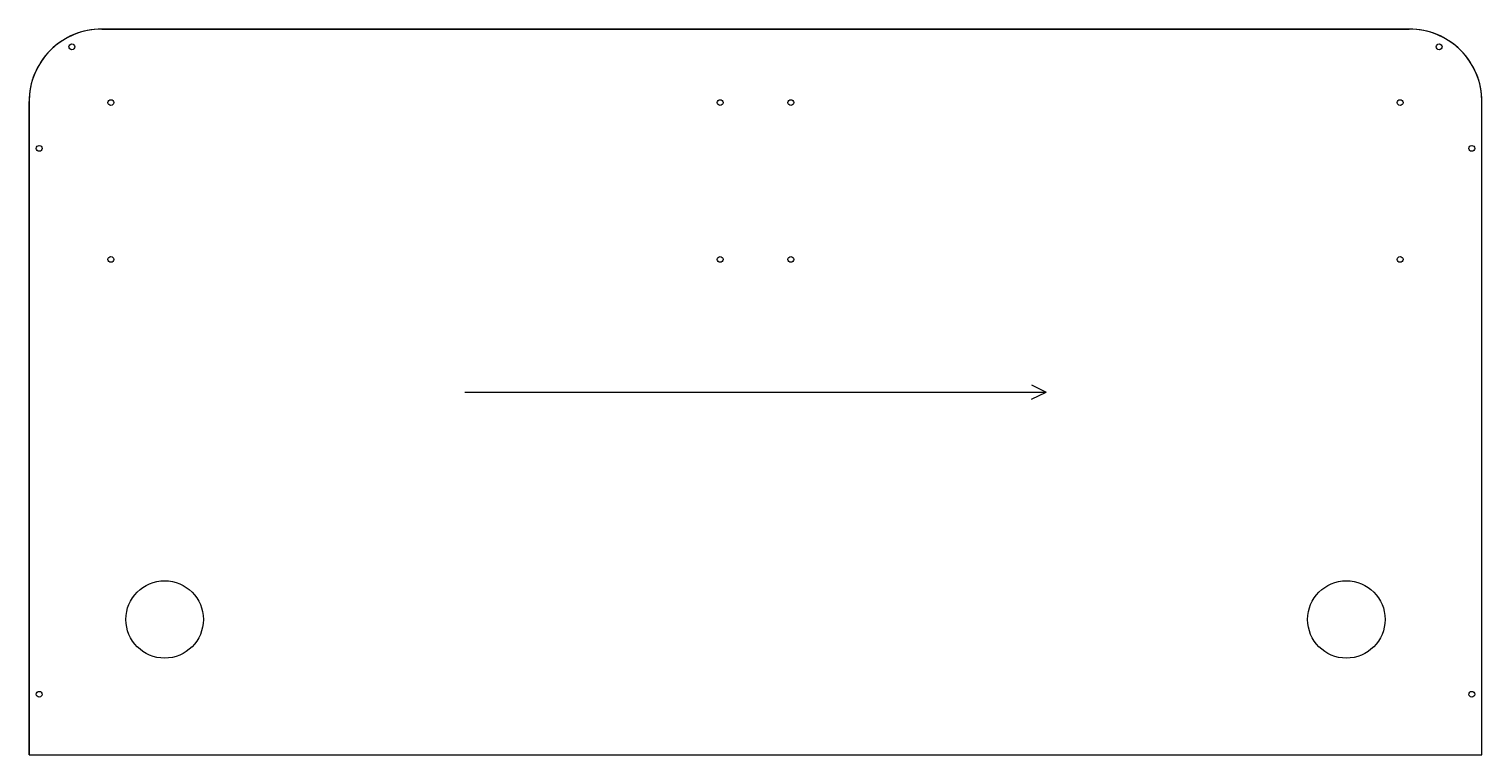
# Model space of a CAD drawing. Header units: millimetres. Extents: x 0 to 1500, y 0 to 750.
import ezdxf

# ---------------------------------------------------------------- set-up
doc = ezdxf.new("R2010")
doc.units = ezdxf.units.MM
for name, color, linetype in [('B_SIDE_HOLES_12', 7, 'Continuous'), ('B_SIDE_HOLES_16.5', 7, 'Continuous'), ('EDGE_BANDING', 7, 'Continuous'), ('GRAIN_DIRECTION', 3, 'Continuous'), ('INSIDE_THROUGH', 7, 'Continuous'), ('OUTSIDE_THROUGH', 7, 'Continuous')]:
    doc.layers.add(name, color=color, linetype=linetype)

msp = doc.modelspace()

# ---------------------------------------------------------------- linework, layer by layer
at = {"layer": 'B_SIDE_HOLES_12'}
for centre in [(84.5, 674), (713.5, 674), (786.5, 674), (1415.5, 674), (84.5, 512), (713.5, 512), (786.5, 512), (1415.5, 512)]:
    msp.add_circle(centre, 3, dxfattribs=at)
at = {"layer": 'B_SIDE_HOLES_16.5'}
for centre in [(44.2, 731.6), (1455.8, 731.6), (10.5, 626.7), (1489.5, 626.7), (10.5, 62.7), (1489.5, 62.7)]:
    msp.add_circle(centre, 3, dxfattribs=at)
at = {"layer": 'EDGE_BANDING'}
for p, q in [((75, 750), (1425, 750)), ((0, 0), (0, 675)), ((1500, 0), (1500, 675)), ((0, 0), (1500, 0))]:
    msp.add_line(p, q, dxfattribs=at)
for centre, start, end in [((75, 675), 90, 180), ((1425, 675), 0, 90)]:
    msp.add_arc(centre, 75, start, end, dxfattribs=at)
at = {"layer": 'GRAIN_DIRECTION'}
for p in [(450, 375), (1035, 382.5), (1035, 367.5)]:
    msp.add_line(p, (1050, 375), dxfattribs=at)
at = {"layer": 'INSIDE_THROUGH'}
for centre in [(140, 140), (1360, 140)]:
    msp.add_circle(centre, 40, dxfattribs=at)
at = {"layer": 'OUTSIDE_THROUGH'}
msp.add_lwpolyline([(0, 0), (1500, 0), (1500, 675, 0.414214), (1425, 750), (75, 750, 0.414214), (0, 675)], format="xyb", close=True, dxfattribs=at)

doc.saveas('drawing.dxf')
